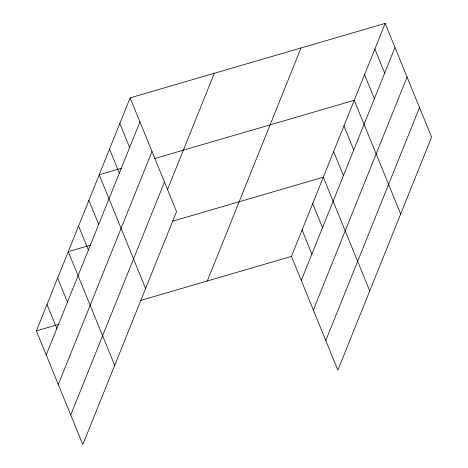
<?xml version="1.0" encoding="UTF-8"?>
<svg xmlns="http://www.w3.org/2000/svg" width="468" height="468" viewBox="0 0 468 468"><rect width="100%" height="100%" fill="white"/><g stroke="black" fill="none" stroke-linecap="round" stroke-linejoin="round"><path stroke-width="0.7" d="M130.127 97.859L176.541 211.589L82.818 444.6L36.405 330.87L130.127 97.859L385.182 23.4L431.595 137.13L337.873 370.141L291.459 256.411L385.182 23.4M46.215 354.908L139.938 121.891M58.295 384.503L152.018 151.492M70.738 414.999L164.461 181.988M167.363 189.979L214.297 73.289M207.289 280.981L301.012 47.97M301.269 280.449L394.992 47.438M313.349 310.05L407.072 77.033M325.792 340.546L419.515 107.529M121.645 168.199L99.198 174.751L145.612 288.481M154.61 158.576L354.253 100.292L400.666 214.022M90.716 245.092L68.269 251.644L114.683 365.373M172.721 221.153L323.324 177.191L369.738 290.921M36.405 330.87L58.851 324.318M140.856 300.38L291.459 256.411M374.874 49.029L384.678 73.067M364.56 74.664L374.371 98.701M343.945 125.927L353.75 149.959M333.631 151.556L343.442 175.594M312.7 203.598L322.51 227.635M302.082 230.004L311.887 254.042M119.82 123.488L129.63 147.525M109.512 149.122L119.317 173.154M88.891 200.38L98.701 224.418M78.583 226.015L88.388 250.052M57.652 278.056L67.456 302.088M47.028 304.463L56.839 328.495"/></g></svg>
